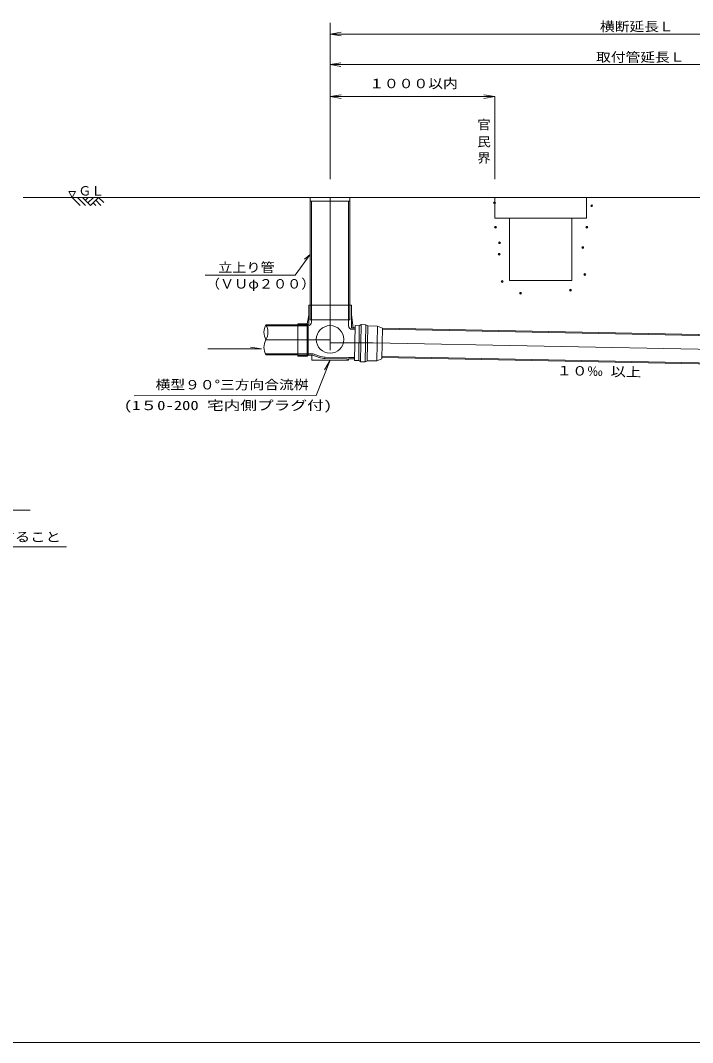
# Model space of a CAD drawing. Units: millimetres on the paper. Extents: x -398 to 406, y -282 to 282.
# Drawn here: x -109.9 to 73.5, y -282 to -3.1 of the extents above; entities that cross this region are included whole.
import ezdxf
from ezdxf.enums import TextEntityAlignment as Align

# ---------------------------------------------------------------- set-up
doc = ezdxf.new("R2010")
doc.units = ezdxf.units.MM
doc.header["$PDMODE"] = 32
doc.header["$PDSIZE"] = 0.5
for name, color, linetype, lineweight in [('0-1__0-1_', 7, 'Continuous', 18), ('0-2__0-2_', 7, 'Continuous', 18), ('0-3__0-3_', 7, 'Continuous', 18), ('0-4__F-F_作業___1', 7, 'Continuous', 18)]:
    doc.layers.add(name, color=color, linetype=linetype, lineweight=lineweight)
doc.styles.add('ＭＳ ゴシック', font='')
doc.styles.get('ＭＳ ゴシック').set_extended_font_data('MS Gothic')

msp = doc.modelspace()

# ---------------------------------------------------------------- linework, layer by layer
at = {"layer": '0-1__0-1_'}
for p, q in [((-42.947, -86.133), (-34.197, -86.133)), ((-42.716, -86.408), (-31.697, -86.408)), ((-43.177, -94.108), (-31.697, -94.108)), ((-42.947, -94.383), (-34.197, -94.383)), ((-151.21, -146.743), (-97.361, -146.743))]:
    msp.add_line(p, q, dxfattribs=at)
for centre, start, end in [((-39.349, -88.195), 150.17372, 209.82628), ((-46.544, -88.195), 330.17371, 29.82629), ((-39.349, -92.32), 150.17371, 209.82629)]:
    msp.add_arc(centre, 4.147, start, end, dxfattribs=at)
at = {"layer": '0-2__0-2_'}
for p, q in [((-22.447, -6.334), (-25.447, -6.834)), ((-22.447, -7.334), (-25.447, -6.834)), ((-22.447, -23.396), (-25.447, -23.896)), ((-22.447, -24.396), (-25.447, -23.896)), ((16.553, -23.396), (19.553, -23.896)), ((16.553, -24.396), (19.553, -23.896)), ((19.553, -57.057), (19.553, -51.396)), ((44.553, -51.396), (44.553, -57.057)), ((19.553, -57.057), (44.553, -57.057)), ((23.553, -57.057), (20.723, -57.057)), ((23.553, -74.04), (23.553, -57.057)), ((23.553, -72.557), (23.553, -57.057)), ((40.536, -57.057), (23.553, -57.057)), ((40.536, -57.057), (40.536, -74.04)), ((43.367, -57.057), (40.536, -57.057)), ((40.536, -74.04), (23.553, -74.04)), ((-31.228, -80.796), (-31.272, -85.933)), ((-31.272, -83.549), (-31.697, -85.883)), ((-34.197, -85.883), (-34.197, -94.708)), ((-31.697, -85.883), (-34.197, -85.883)), ((-31.472, -86.133), (-34.197, -86.133)), ((-31.697, -85.883), (-31.447, -86.133)), ((-31.697, -86.408), (-31.697, -94.458)), ((-31.497, -86.408), (-31.697, -86.408)), ((-31.447, -86.407), (-31.447, -94.458)), ((-25.447, -90.258), (-42.947, -90.258)), ((-47.156, -92.235), (-44.156, -92.735)), ((-34.197, -94.458), (-30.156, -94.458)), ((-31.697, -94.708), (-34.197, -94.708)), ((-30.097, -94.108), (-31.697, -94.108)), ((-31.697, -94.708), (-31.447, -94.458)), ((-26.997, -98.424), (-25.447, -95.808))]:
    msp.add_line(p, q, dxfattribs=at)
at = {"layer": '0-2__0-2_', "color": 1}
for q in [(-22.492, -14.663), (-22.492, -15.704)]:
    msp.add_line((-25.447, -15.184), q, dxfattribs=at)
msp.add_lwpolyline([(-25.447, -15.184), (144.553, -15.184), (141.599, -15.704)], dxfattribs=at)
at = {"layer": '0-2__0-2_'}
for centre, radius in [((-31.497, -85.408), 1), ((-31.472, -85.933), 0.2)]:
    msp.add_arc(centre, radius, 270, 0, dxfattribs=at)
for p in [(19.428, -52.843), (45.959, -53.683), (19.708, -59.564), (44.633, -59.564), (20.828, -63.765), (20.688, -66.928), (43.512, -65.108), (44.072, -72.447), (21.528, -74.349), (26.569, -77.57), (40.152, -76.73)]:
    msp.add_point(p, dxfattribs=at)
at = {"layer": '0-3__0-3_'}
for p, q in [((-25.447, -46.396), (-25.447, -3.802)), ((-25.447, -6.834), (144.553, -6.834)), ((-25.447, -23.896), (19.553, -23.896)), ((19.553, -46.396), (19.553, -23.896)), ((-96.759, -49.773), (-94.884, -49.773)), ((184.332, -51.396), (-109.155, -51.396)), ((-95.822, -51.396), (-93.645, -53.573)), ((-94.399, -51.396), (-92.223, -53.573)), ((-92.977, -51.396), (-90.801, -53.573)), ((-92.891, -51.396), (-92.934, -51.439)), ((-91.469, -51.396), (-92.223, -52.151)), ((-90.046, -51.396), (-91.512, -52.862)), ((-88.624, -51.396), (-90.801, -53.573)), ((-90.09, -52.862), (-89.378, -53.573)), ((-89.378, -52.151), (-87.956, -53.573)), ((-88.624, -51.396), (-87.202, -52.819)), ((-30.847, -51.396), (-30.847, -84.796)), ((-30.847, -52.396), (-20.047, -52.396)), ((-30.497, -85.408), (-30.497, -52.396)), ((-25.447, -51.396), (-25.447, -93.096)), ((-20.397, -86.396), (-20.397, -52.396)), ((-20.047, -51.396), (-20.047, -84.796)), ((-30.847, -67.019), (-32.408, -68.269)), ((-19.622, -80.796), (-31.228, -80.796)), ((-19.622, -86.821), (-19.622, -80.796)), ((-19.622, -83.463), (-19.122, -87.021)), ((-20.047, -84.796), (-30.847, -84.796)), ((-17.467, -86.41), (-17.634, -95.915)), ((-16.912, -86.118), (-17.09, -96.225)), ((-15.648, -86.14), (-16.913, -86.118)), ((-15.647, -86.14), (-15.825, -96.249)), ((-15.104, -86.452), (-15.648, -86.14)), ((-18.579, -87.021), (-19.422, -87.021)), ((-18.585, -87.396), (-19.397, -87.396)), ((-15.103, -86.452), (-15.27, -95.958)), ((-12.518, -86.498), (-12.685, -96.002)), ((-11.153, -87.072), (-11.301, -95.477)), ((127.218, -90.114), (-11.158, -87.347)), ((127.218, -89.839), (-11.153, -87.072)), ((-13.697, -91.046), (-25.447, -91.046)), ((144.553, -94.211), (-13.697, -91.046)), ((-44.156, -92.735), (-58.792, -92.735)), ((-30.097, -94.108), (-31.697, -94.108)), ((-30.447, -95.808), (-30.447, -94.458)), ((-28.438, -95.062), (-30.156, -94.458)), ((-28.322, -94.732), (-30.097, -94.108)), ((-20.447, -95.808), (-30.447, -95.808)), ((-25.447, -95.808), (-29.2, -105.493)), ((-20.797, -95.453), (-26.743, -95.365)), ((-20.447, -95.108), (-26.737, -95.015)), ((-20.797, -95.453), (-20.797, -95.808)), ((-18.718, -95.108), (-20.447, -95.108)), ((-20.447, -95.483), (-20.447, -95.808)), ((-18.724, -95.483), (-20.447, -95.483)), ((-17.087, -96.227), (-17.632, -95.915)), ((-15.822, -96.249), (-17.087, -96.227)), ((127.218, -97.889), (-11.295, -95.119)), ((127.218, -97.614), (-11.29, -94.844)), ((-29.2, -105.493), (-78.942, -105.538)), ((-147.782, -136.744), (-107.247, -136.757))]:
    msp.add_line(p, q, dxfattribs=at)
for points in [[(-96.759, -49.773), (-95.822, -51.396), (-94.884, -49.773)], [(-30.847, -67.019), (-34.976, -72.637), (-59.495, -72.637)], [(-18.568, -86.391), (-18.732, -95.895), (-17.634, -95.915)], [(-16.913, -86.118), (-17.468, -86.411), (-18.568, -86.391)], [(-11.154, -87.072), (-12.519, -86.498), (-15.104, -86.452)], [(-11.298, -95.476), (-12.683, -96.002), (-15.267, -95.956), (-15.822, -96.249)]]:
    msp.add_lwpolyline(points, dxfattribs=at)
msp.add_circle((-25.447, -90.146), 3.75, dxfattribs=at)
for centre, radius, start, end in [((-19.397, -86.396), 1, 180, 270), ((-19.422, -86.821), 0.2, 180, 270), ((-26.663, -90.015), 5, 250.62173, 269.15093), ((-26.663, -90.015), 5.35, 250.62173, 269.15093)]:
    msp.add_arc(centre, radius, start, end, dxfattribs=at)
at = {"layer": '0-4__F-F_作業___1'}
msp.add_line((405.5, -282), (-398, -282), dxfattribs=at)

# ---------------------------------------------------------------- texts
at = {"layer": '0-1__0-1_', "style": 'ＭＳ ゴシック', "width": 1.2}
msp.add_text('インバートを施工すること', height=2.566, dxfattribs=at).set_placement((-149.276, -146.105), align=Align.BOTTOM_LEFT)
at = {"layer": '0-2__0-2_', "color": 1, "style": 'ＭＳ ゴシック', "width": 1.15}
msp.add_text('取付管延長Ｌ', height=2.566, dxfattribs=at).set_placement((47.149, -15.184), align=Align.BOTTOM_LEFT)
at = {"layer": '0-2__0-2_', "style": 'ＭＳ ゴシック', "width": 1.05}
for s, p in [('官', (14.733, -33.621)), ('民', (14.733, -38.259)), ('界', (14.733, -42.692))]:
    msp.add_text(s, height=2.566, dxfattribs=at).set_placement(p, align=Align.BOTTOM_LEFT)
at = {"layer": '0-3__0-3_', "style": 'ＭＳ ゴシック'}
for s, width, p in [('横断延長Ｌ', 1.15, (48.214, -6.834)), ('１０００以内', 1.15, (-14.751, -22.385)), ('立上り管', 1.1, (-55.965, -72.556)), ('（ＶＵφ２００）', 1.1, (-59.32, -77.034)), ('横型９０°三方向合流桝', 1.15, (-73.05, -104.564)), ('(1５0-200 宅内側プラグ付)', 1.3, (-81.724, -110.214))]:
    msp.add_text(s, height=2.566, dxfattribs=dict(at, width=width)).set_placement(p, align=Align.BOTTOM_LEFT)
msp.add_text('ＧＬ', height=2.566, dxfattribs=at).set_placement((-94.113, -51.667), align=Align.BOTTOM_LEFT)
at = {"layer": '0-3__0-3_', "style": 'ＭＳ ゴシック', "width": 1.2}
msp.add_text('１０‰ 以上', height=2.566, rotation=358.854, dxfattribs=at).set_placement((36.374, -100.663), align=Align.BOTTOM_LEFT)

doc.saveas('drawing.dxf')
